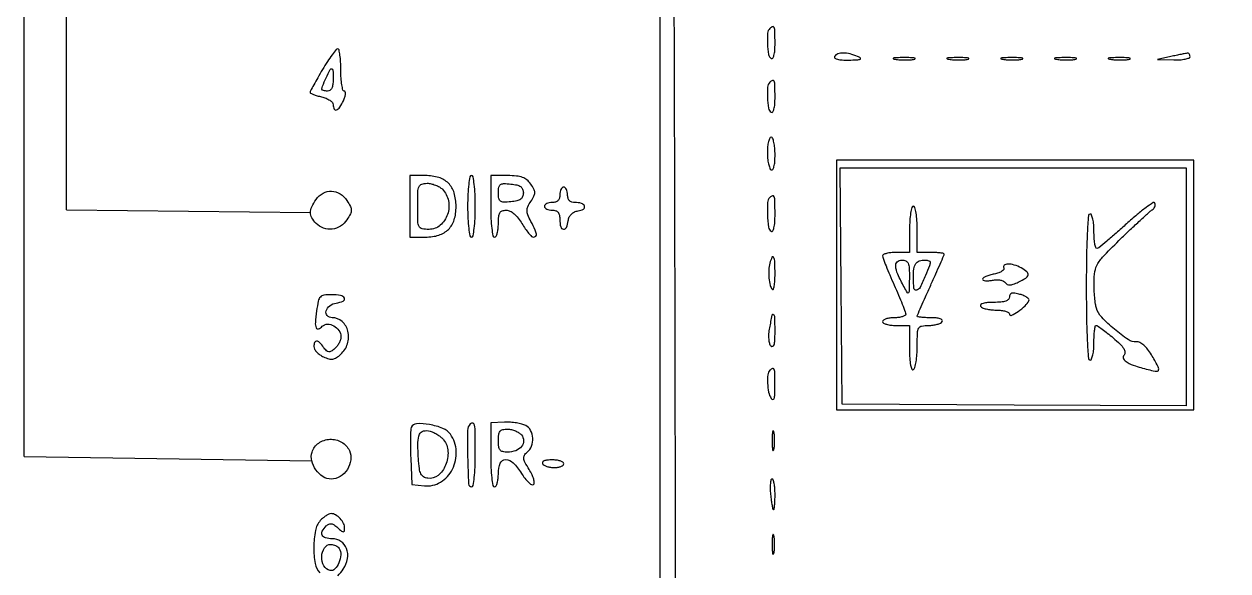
# Model space of a CAD drawing. Header units: millimetres. Extents: x 42961 to 43381, y 28224 to 28521.
# Drawn here: x 43018.26 to 43046.4, y 28338.35 to 28351.13 of the extents above; entities that cross this region are included whole.
import ezdxf

# ---------------------------------------------------------------- set-up
doc = ezdxf.new("R2010")
doc.units = ezdxf.units.MM

msp = doc.modelspace()

# ---------------------------------------------------------------- linework, layer by layer
at = {"color": 30}
for p, q in [((43018.259, 28341.025), (43018.259, 28389.854)), ((43019.254, 28346.795), (43019.254, 28387.748))]:
    msp.add_line(p, q, dxfattribs=at)
for p, q in [((43019.254, 28346.795), (43024.952, 28346.726)), ((43018.259, 28341.025), (43024.982, 28340.922))]:
    msp.add_line(p, q)
for points in [[(43039.611, 28375.1), (43039.404, 28374.925, 0.084536), (43039.201, 28374.686, 0.134286), (43039.131, 28374.428, 0.129644), (43039.2, 28374.164, 0.07608), (43039.404, 28373.906, -0.033131), (43039.539, 28373.762, -0.069335), (43039.619, 28373.631, -0.069397), (43039.66, 28373.483, -0.033242), (43039.673, 28373.286), (43039.673, 28372.918), (43036.395, 28372.918), (43033.117, 28372.918), (43033.117, 28347.157), (43033.118, 28321.396), (43049.972, 28321.336, 0.000121), (43056.895, 28321.314, 0.000124), (43063.76, 28321.294, 0.00012), (43069.717, 28321.28, 0.000523)], [(43033.489, 28335.01, 0.000338), (43033.482, 28340.97, 0.000211), (43033.467, 28347.953, 0.000212), (43033.445, 28354.834, 0.000386)], [(43025.59, 28338.237, 0.059073), (43025.72, 28338.393, 0.10038), (43025.818, 28338.637, 0.134784), (43025.797, 28338.873, 0.15834), (43025.665, 28339.04, 0.151428), (43025.457, 28339.101, -0.065595), (43025.301, 28339.119, -0.227156), (43025.226, 28339.182, -0.237651), (43025.229, 28339.278, -0.07061), (43025.32, 28339.399, -0.079493), (43025.381, 28339.443, -0.155897), (43025.439, 28339.452, -0.114114), (43025.504, 28339.426, -0.032651), (43025.59, 28339.358, 0.012651), (43025.679, 28339.281, 0.146682), (43025.722, 28339.264, 0.375523), (43025.745, 28339.28, 0.059136), (43025.752, 28339.342, 0.113707), (43025.726, 28339.458, 0.072791), (43025.647, 28339.573, 0.074345), (43025.541, 28339.659, 0.13339), (43025.434, 28339.688, 0.110179), (43025.384, 28339.677, 0.034919), (43025.318, 28339.64, 0.032941), (43025.247, 28339.587, 0.031247), (43025.183, 28339.524, 0.139141), (43025.068, 28339.292, 0.04413), (43025.031, 28338.904, 0.043829), (43025.063, 28338.52, 0.155315), (43025.175, 28338.302, 0.075471)]]:
    msp.add_lwpolyline(points, format="xyb")
for points in [[(43035.692, 28351.034, 0.178772), (43035.638, 28350.918, 0.030087), (43035.634, 28350.671, 0.028841), (43035.659, 28350.425, 0.218208), (43035.722, 28350.331, 0.397171), (43035.758, 28350.338, 0.091154), (43035.787, 28350.401, 0.045191), (43035.806, 28350.518, 0.016966), (43035.811, 28350.685, 0.005399), (43035.808, 28350.959, 0.07726), (43035.791, 28351.055, 0.417401), (43035.754, 28351.073, 0.111586)], [(43025.235, 28350.07, 0.003909), (43025.123, 28349.88, 0.005877), (43025.03, 28349.713, 0.002611), (43024.952, 28349.57, 0.122978), (43024.944, 28349.538, 0.286566), (43024.957, 28349.517, 0.020421), (43025.023, 28349.488, 0.023815), (43025.11, 28349.459, 0.015334), (43025.214, 28349.433, -0.042631), (43025.317, 28349.4, -0.054928), (43025.404, 28349.353, -0.066074), (43025.464, 28349.299, -0.177007), (43025.483, 28349.246, 0.111908), (43025.505, 28349.148, 0.397552), (43025.559, 28349.127, 0.15249), (43025.638, 28349.192, 0.03568), (43025.722, 28349.343, 0.028534), (43025.756, 28349.429, 0.055105), (43025.771, 28349.501, 0.092261), (43025.767, 28349.55, 0.33772), (43025.744, 28349.567, -0.341421), (43025.712, 28349.592, -0.02288), (43025.687, 28349.712, -0.025334), (43025.669, 28349.872, -0.015485), (43025.663, 28350.061, 0.013087), (43025.658, 28350.251, 0.021529), (43025.642, 28350.41, 0.017105), (43025.621, 28350.533, 0.354844), (43025.594, 28350.555, 0.227859), (43025.555, 28350.537, 0.009417), (43025.46, 28350.413, 0.014737), (43025.351, 28350.256, 0.009753)], [(43037.203, 28350.376, 0.385906), (43037.21, 28350.34, 0.101452), (43037.268, 28350.312, 0.048072), (43037.378, 28350.295, 0.017733), (43037.535, 28350.292, 0.006625), (43037.731, 28350.298, 0.085199), (43037.803, 28350.313, 0.580976), (43037.806, 28350.338, 0.062003), (43037.742, 28350.376, 0.039659), (43037.565, 28350.436, 0.061905), (43037.404, 28350.456, 0.080653), (43037.279, 28350.435, 0.175599)], [(43038.619, 28350.311, 0.022548), (43038.729, 28350.3, 0.015659), (43038.854, 28350.296, 0.015827), (43038.974, 28350.3, 0.031163), (43039.068, 28350.312, 0.248898), (43039.085, 28350.326, 0.49082), (43039.078, 28350.339, 0.030832), (43038.981, 28350.348, 0.00738), (43038.82, 28350.35, 0.006817), (43038.659, 28350.347, 0.040183), (43038.576, 28350.338, 0.720633), (43038.574, 28350.325, 0.075924)], [(43039.877, 28350.311, 0.022548), (43039.986, 28350.3, 0.015659), (43040.111, 28350.296, 0.015827), (43040.231, 28350.3, 0.031163), (43040.326, 28350.312, 0.248898), (43040.343, 28350.326, 0.49082), (43040.336, 28350.339, 0.030832), (43040.239, 28350.348, 0.00738), (43040.077, 28350.35, 0.006817), (43039.917, 28350.347, 0.040183), (43039.833, 28350.338, 0.720633), (43039.831, 28350.325, 0.075924)], [(43041.134, 28350.311, 0.022548), (43041.244, 28350.3, 0.015659), (43041.368, 28350.296, 0.015827), (43041.488, 28350.3, 0.031163), (43041.583, 28350.312, 0.248898), (43041.6, 28350.326, 0.49082), (43041.593, 28350.339, 0.030832), (43041.496, 28350.348, 0.00738), (43041.335, 28350.35, 0.006817), (43041.174, 28350.347, 0.040183), (43041.091, 28350.338, 0.720633), (43041.089, 28350.325, 0.075924)], [(43042.391, 28350.311, 0.022548), (43042.501, 28350.3, 0.015659), (43042.626, 28350.296, 0.015827), (43042.746, 28350.3, 0.031163), (43042.84, 28350.312, 0.248898), (43042.858, 28350.326, 0.49082), (43042.85, 28350.339, 0.030832), (43042.754, 28350.348, 0.00738), (43042.592, 28350.35, 0.006817), (43042.432, 28350.347, 0.040183), (43042.348, 28350.338, 0.720633), (43042.346, 28350.325, 0.075924)], [(43043.649, 28350.311, 0.022548), (43043.758, 28350.3, 0.015659), (43043.883, 28350.296, 0.015827), (43044.003, 28350.3, 0.031163), (43044.098, 28350.312, 0.248898), (43044.115, 28350.326, 0.49082), (43044.108, 28350.339, 0.030832), (43044.011, 28350.348, 0.00738), (43043.849, 28350.35, 0.006817), (43043.689, 28350.347, 0.040183), (43043.605, 28350.338, 0.720633), (43043.604, 28350.325, 0.075924)], [(43045.062, 28350.376), (43044.748, 28350.309), (43045.129, 28350.298, 0.022182), (43045.276, 28350.299, 0.035964), (43045.399, 28350.316, 0.041145), (43045.488, 28350.341, 0.310641), (43045.511, 28350.376, 0.075342), (43045.506, 28350.409, 0.103263), (43045.491, 28350.435, 0.122304), (43045.469, 28350.451, 0.137191), (43045.444, 28350.454, 0.006285), (43045.402, 28350.446, 0.000664), (43045.304, 28350.426, 0.000821), (43045.187, 28350.402, 0.000659)], [(43025.483, 28349.837, -0.033607), (43025.475, 28349.718, -0.082504), (43025.449, 28349.635, -0.12651), (43025.407, 28349.585, -0.152103), (43025.348, 28349.567, -0.054344), (43025.254, 28349.578, -0.324642), (43025.222, 28349.613, -0.124228), (43025.233, 28349.683, -0.007787), (43025.318, 28349.877, -0.008619), (43025.411, 28350.073, -0.350991), (43025.451, 28350.091, -0.33588), (43025.479, 28350.056, -0.0083)], [(43035.692, 28349.777, 0.178772), (43035.638, 28349.661, 0.030087), (43035.634, 28349.413, 0.028841), (43035.659, 28349.168, 0.218208), (43035.722, 28349.073, 0.397171), (43035.758, 28349.081, 0.091154), (43035.787, 28349.144, 0.045191), (43035.806, 28349.261, 0.016966), (43035.811, 28349.427, 0.005399), (43035.808, 28349.702, 0.07726), (43035.791, 28349.798, 0.417401), (43035.754, 28349.816, 0.111586)], [(43035.632, 28348.136, 0.023552), (43035.638, 28347.996, 0.030444), (43035.658, 28347.869, 0.031293), (43035.687, 28347.769, 0.17067), (43035.722, 28347.726, 0.397171), (43035.758, 28347.734, 0.091154), (43035.787, 28347.797, 0.045191), (43035.806, 28347.914, 0.016966), (43035.811, 28348.08, 0.020671), (43035.805, 28348.237, 0.033326), (43035.785, 28348.369, 0.036254), (43035.756, 28348.465, 0.312055), (43035.722, 28348.489, 0.293924), (43035.687, 28348.467, 0.044731), (43035.658, 28348.386, 0.038191), (43035.638, 28348.271, 0.023957)], [(43027.279, 28346.873), (43027.279, 28346.154), (43027.639, 28346.154, 0.033154), (43027.807, 28346.166, 0.047331), (43027.953, 28346.199, 0.053099), (43028.076, 28346.256, 0.062946), (43028.177, 28346.334, 0.062946), (43028.256, 28346.435, 0.053099), (43028.312, 28346.559, 0.047331), (43028.346, 28346.704, 0.033154), (43028.357, 28346.873, 0.072254), (43028.311, 28347.187, 0.124864), (43028.177, 28347.412, 0.124864), (43027.952, 28347.546, 0.072254), (43027.639, 28347.591), (43027.279, 28347.591)], [(43028.626, 28346.873, 0.010616), (43028.633, 28346.586, 0.020476), (43028.652, 28346.356, 0.01702), (43028.679, 28346.185, 0.358912), (43028.716, 28346.154, 0.358912), (43028.753, 28346.185, 0.01702), (43028.781, 28346.356, 0.020476), (43028.8, 28346.586, 0.010616), (43028.806, 28346.873, 0.010616), (43028.8, 28347.16, 0.020476), (43028.781, 28347.389, 0.01702), (43028.753, 28347.561, 0.358912), (43028.716, 28347.591, 0.358912), (43028.679, 28347.561, 0.01702), (43028.652, 28347.389, 0.020476), (43028.633, 28347.16, 0.010616)], [(43029.165, 28346.873, 0.010616), (43029.171, 28346.586, 0.020476), (43029.191, 28346.356, 0.01702), (43029.218, 28346.185, 0.358912), (43029.255, 28346.154, 0.277684), (43029.29, 28346.175, 0.052312), (43029.319, 28346.247, 0.042582), (43029.338, 28346.348, 0.027026), (43029.345, 28346.469, -0.022396), (43029.352, 28346.634, -0.109639), (43029.38, 28346.722, -0.178851), (43029.435, 28346.767, -0.084323), (43029.528, 28346.783, -0.116611), (43029.616, 28346.762, -0.060678), (43029.711, 28346.699, -0.049926), (43029.806, 28346.6, -0.032875), (43029.896, 28346.469, 0.017792), (43029.973, 28346.348, 0.024715), (43030.05, 28346.247, 0.02287), (43030.12, 28346.171, 0.196545), (43030.162, 28346.154, 0.175021), (43030.218, 28346.174, 0.263488), (43030.235, 28346.221, 0.072826), (43030.206, 28346.317, 0.008416), (43030.106, 28346.518, -0.02206), (43030.034, 28346.674, -0.0968), (43030.014, 28346.773, -0.111889), (43030.035, 28346.865, -0.034356), (43030.105, 28346.989, 0.028212), (43030.176, 28347.112, 0.119151), (43030.195, 28347.195, 0.121622), (43030.174, 28347.276, 0.029947), (43030.102, 28347.394, 0.06692), (43030.013, 28347.49, 0.085263), (43029.909, 28347.55, 0.064746), (43029.769, 28347.582, 0.023417), (43029.564, 28347.591), (43029.165, 28347.591)], [(43025.806, 28347.008, -0.024542), (43025.887, 28346.87, -0.121059), (43025.908, 28346.783, -0.121059), (43025.887, 28346.696, -0.024542), (43025.806, 28346.559, -0.10464), (43025.655, 28346.409, -0.115118), (43025.462, 28346.34, -0.116628), (43025.26, 28346.364, -0.109496), (43025.085, 28346.475, -0.063235), (43024.985, 28346.604, -0.133388), (43024.952, 28346.726, -0.114228), (43024.983, 28346.86, -0.039632), (43025.084, 28347.033, -0.113311), (43025.247, 28347.179, -0.136586), (43025.446, 28347.228, -0.133716), (43025.645, 28347.166, -0.106532)], [(43028.036, 28347.271, -0.150403), (43028.178, 28347.004, -0.127926), (43028.156, 28346.684, -0.136596), (43027.986, 28346.43, -0.178639), (43027.725, 28346.334, -0.045826), (43027.562, 28346.349, -0.236432), (43027.492, 28346.402, -0.108388), (43027.464, 28346.518, -0.00677), (43027.459, 28346.873, -0.007464), (43027.464, 28347.208, -0.088921), (43027.49, 28347.334, -0.22165), (43027.553, 28347.392, -0.078586), (43027.677, 28347.412, -0.054969), (43027.771, 28347.401, -0.038689), (43027.873, 28347.37, -0.039129), (43027.966, 28347.325, -0.063743)], [(43029.929, 28347.187, -0.091927), (43029.912, 28347.1, -0.147433), (43029.866, 28347.04, -0.101271), (43029.78, 28347.002, -0.029703), (43029.637, 28346.979, -0.021526), (43029.468, 28346.971, -0.158465), (43029.393, 28346.994, -0.202403), (43029.355, 28347.055, -0.038362), (43029.345, 28347.187, -0.038362), (43029.355, 28347.319, -0.202403), (43029.393, 28347.38, -0.158465), (43029.468, 28347.404, -0.021526), (43029.637, 28347.395, -0.029703), (43029.78, 28347.372, -0.101271), (43029.866, 28347.334, -0.147433), (43029.912, 28347.275, -0.091927)], [(43030.782, 28347.142, -0.072254), (43030.771, 28347.064, -0.124864), (43030.737, 28347.008, -0.124864), (43030.681, 28346.974, -0.072254), (43030.602, 28346.963, 0.048028), (43030.534, 28346.956, 0.068025), (43030.475, 28346.936, 0.088204), (43030.436, 28346.907, 0.191087), (43030.423, 28346.873, 0.191087), (43030.436, 28346.839, 0.088204), (43030.475, 28346.809, 0.068025), (43030.534, 28346.79, 0.048028), (43030.602, 28346.783, -0.07578), (43030.686, 28346.77, -0.149477), (43030.742, 28346.733, -0.124434), (43030.772, 28346.665, -0.044917), (43030.782, 28346.559, 0.059623), (43030.801, 28346.396, 0.314392), (43030.865, 28346.339, 0.335758), (43030.936, 28346.381, 0.062117), (43030.978, 28346.536, -0.071337), (43031.003, 28346.624, -0.090736), (43031.052, 28346.693, -0.090441), (43031.121, 28346.741, -0.070393), (43031.21, 28346.767, 0.093086), (43031.333, 28346.809, 0.370722), (43031.358, 28346.878, 0.238851), (43031.287, 28346.942, 0.067958), (43031.136, 28346.963, -0.077002), (43031.061, 28346.974, -0.12387), (43031.006, 28347.008, -0.121293), (43030.973, 28347.065, -0.072026), (43030.962, 28347.142, 0.048028), (43030.955, 28347.211, 0.068025), (43030.935, 28347.269, 0.088204), (43030.906, 28347.308, 0.191087), (43030.872, 28347.322, 0.191087), (43030.837, 28347.308, 0.088204), (43030.808, 28347.269, 0.068025), (43030.789, 28347.211, 0.048028)], [(43035.692, 28347.082, 0.18352), (43035.637, 28346.961, 0.024284), (43035.634, 28346.674, 0.022912), (43035.658, 28346.388, 0.225686), (43035.722, 28346.289, 0.420328), (43035.759, 28346.298, 0.077973), (43035.787, 28346.371, 0.040398), (43035.806, 28346.502, 0.014995), (43035.811, 28346.688, 0.00475), (43035.808, 28346.992, 0.069039), (43035.792, 28347.098, 0.409109), (43035.754, 28347.119, 0.127723)], [(43038.955, 28346.334), (43038.955, 28345.795), (43038.64, 28345.795, 0.024468), (43038.52, 28345.789, 0.038933), (43038.418, 28345.771, 0.046022), (43038.346, 28345.745, 0.291166), (43038.326, 28345.714, 0.090288), (43038.336, 28345.659, 0.004023), (43038.405, 28345.48, 0.006665), (43038.492, 28345.268, 0.004706), (43038.596, 28345.032, -0.004706), (43038.699, 28344.796, -0.006665), (43038.786, 28344.584, -0.004023), (43038.855, 28344.404, -0.090288), (43038.865, 28344.35, -0.269572), (43038.847, 28344.318, -0.056062), (43038.786, 28344.292, -0.0448), (43038.699, 28344.274, -0.02862), (43038.596, 28344.268, 0.031626), (43038.492, 28344.262, 0.048861), (43038.405, 28344.242, 0.06271), (43038.345, 28344.213, 0.254951), (43038.326, 28344.179, 0.277684), (43038.347, 28344.144, 0.052312), (43038.418, 28344.115, 0.042582), (43038.52, 28344.095, 0.027026), (43038.64, 28344.089), (43038.955, 28344.089), (43038.955, 28343.545, 0.012167), (43038.96, 28343.318, 0.033287), (43038.979, 28343.16, 0.058059), (43039.007, 28343.068, 0.455789), (43039.045, 28343.056, 0.194165), (43039.08, 28343.104, 0.021638), (43039.108, 28343.239, 0.023783), (43039.128, 28343.409, 0.017115), (43039.134, 28343.6, -0.00823), (43039.14, 28343.916, -0.116174), (43039.169, 28344.025, -0.229326), (43039.238, 28344.075, -0.043414), (43039.399, 28344.089, 0.031397), (43039.504, 28344.095, 0.037109), (43039.601, 28344.115, 0.040338), (43039.679, 28344.144, 0.146547), (43039.718, 28344.179, 0.336396), (43039.715, 28344.214, 0.125298), (43039.67, 28344.243, 0.059005), (43039.58, 28344.263, 0.023007), (43039.454, 28344.268, -0.00989), (43039.331, 28344.271, -0.016367), (43039.228, 28344.278, -0.010271), (43039.146, 28344.289, -0.37204), (43039.134, 28344.302, -0.102118), (43039.14, 28344.327, -0.000705), (43039.227, 28344.528, -0.002706), (43039.328, 28344.759, -0.001723), (43039.449, 28345.026, 0.002041), (43039.569, 28345.293, 0.00317), (43039.671, 28345.524, 0.000963), (43039.757, 28345.726, 0.101068), (43039.763, 28345.755, 0.361209), (43039.75, 28345.771, 0.014486), (43039.671, 28345.783, 0.019665), (43039.569, 28345.792, 0.011926), (43039.449, 28345.795), (43039.134, 28345.795), (43039.134, 28346.334, 0.015416), (43039.128, 28346.542, 0.025878), (43039.108, 28346.716, 0.024068), (43039.08, 28346.846, 0.339565), (43039.045, 28346.873, 0.339565), (43039.009, 28346.846, 0.024068), (43038.981, 28346.716, 0.025878), (43038.961, 28346.542, 0.015416)], [(43044.029, 28346.467, -0.004694), (43043.783, 28346.246, -0.007144), (43043.565, 28346.06, -0.003127), (43043.377, 28345.905, -0.158321), (43043.333, 28345.888, -0.353833), (43043.307, 28345.908, -0.024088), (43043.285, 28346.005, -0.025974), (43043.271, 28346.134, -0.015678), (43043.266, 28346.289, 0.020945), (43043.259, 28346.444, 0.033738), (43043.239, 28346.575, 0.036969), (43043.211, 28346.669, 0.31052), (43043.176, 28346.693, 0.393821), (43043.135, 28346.655, 0.004385), (43043.11, 28346.244, 0.009325), (43043.092, 28345.711, 0.003821), (43043.086, 28344.987, 0.003821), (43043.092, 28344.263, 0.009325), (43043.11, 28343.729, 0.004385), (43043.135, 28343.319, 0.393821), (43043.176, 28343.28, 0.31052), (43043.211, 28343.304, 0.036969), (43043.239, 28343.399, 0.033738), (43043.259, 28343.53, 0.020945), (43043.266, 28343.685, -0.011835), (43043.269, 28343.84, -0.019517), (43043.281, 28343.97, -0.014286), (43043.296, 28344.072, -0.361706), (43043.317, 28344.089, -0.153424), (43043.349, 28344.079, -0.00572), (43043.454, 28344.003, -0.009896), (43043.578, 28343.909, -0.006747), (43043.714, 28343.798, -0.016377), (43043.876, 28343.653, -0.061275), (43043.962, 28343.547, -0.120519), (43043.99, 28343.465, -0.196229), (43043.968, 28343.395, 0.305109), (43043.959, 28343.311, 0.139912), (43044.04, 28343.227, 0.055313), (43044.236, 28343.141, 0.014001), (43044.572, 28343.047, 0.031315), (43044.735, 28343.017, 0.420473), (43044.778, 28343.051, 0.152591), (43044.761, 28343.137, 0.006679), (43044.608, 28343.404, 0.03202), (43044.52, 28343.533, 0.050017), (43044.428, 28343.629, 0.061968), (43044.338, 28343.689, 0.135176), (43044.257, 28343.705, -0.169512), (43044.064, 28343.757, -0.026026), (43043.743, 28344, -0.028315), (43043.446, 28344.28, -0.115809), (43043.323, 28344.493, -0.039473), (43043.302, 28344.589, -0.011113), (43043.284, 28344.742, -0.011131), (43043.271, 28344.917, -0.011525), (43043.267, 28345.089, -0.040746), (43043.288, 28345.352, -0.097709), (43043.355, 28345.534, -0.055991), (43043.509, 28345.732, -0.006878), (43043.897, 28346.119, -0.0026), (43044.147, 28346.358, -0.003614), (43044.372, 28346.569, -0.002238), (43044.564, 28346.745, -0.045687), (43044.627, 28346.792, 0.080442), (43044.662, 28346.822, 0.075773), (43044.686, 28346.862, 0.079428), (43044.697, 28346.906, 0.104496), (43044.691, 28346.947, 0.484086), (43044.652, 28346.96, 0.013727), (43044.483, 28346.845, 0.018081), (43044.273, 28346.68, 0.010184)], [(43035.69, 28345.548, 0.05577), (43035.664, 28345.386, 0.035685), (43035.669, 28345.195, 0.034559), (43035.698, 28345.022, 0.138754), (43035.75, 28344.929, 0.547947), (43035.773, 28344.934, 0.045075), (43035.793, 28345.008, 0.02889), (43035.807, 28345.13, 0.013858), (43035.811, 28345.286, 0.009503), (43035.806, 28345.569, 0.099136), (43035.779, 28345.682, 0.634199), (43035.74, 28345.682, 0.044472)], [(43038.951, 28345.189, -0.002885), (43038.947, 28344.909, -0.13295), (43038.931, 28344.854, -0.561354), (43038.904, 28344.854, -0.01407), (43038.828, 28344.987, -0.017129), (43038.68, 28345.288, -0.082485), (43038.631, 28345.473, -0.221878), (43038.667, 28345.573, -0.200188), (43038.769, 28345.616, -0.097621), (43038.867, 28345.596, -0.197028), (43038.922, 28345.542, -0.090964), (43038.947, 28345.43, -0.012244)], [(43039.33, 28345.257, -0.015935), (43039.202, 28344.978, -0.22873), (43039.118, 28344.913, -0.442394), (43039.058, 28344.956, -0.028693), (43039.045, 28345.196, -0.026599), (43039.056, 28345.414, -0.120288), (43039.099, 28345.533, -0.175377), (43039.182, 28345.595, -0.07291), (43039.322, 28345.616, -0.077308), (43039.406, 28345.602, -0.320684), (43039.436, 28345.564, -0.098709), (43039.421, 28345.482, -0.006238)], [(43041.156, 28345.435, -0.286815), (43041.156, 28345.396, -0.105327), (43041.115, 28345.354, -0.063977), (43041.039, 28345.317, -0.03361), (43040.937, 28345.289, 0.021689), (43040.831, 28345.263, 0.032633), (43040.742, 28345.231, 0.034206), (43040.677, 28345.197, 0.260515), (43040.661, 28345.168, 0.32141), (43040.677, 28345.145, 0.059012), (43040.73, 28345.134, 0.044176), (43040.806, 28345.134, 0.025854), (43040.895, 28345.146, -0.043753), (43040.989, 28345.156, -0.05101), (43041.079, 28345.148, -0.058456), (43041.151, 28345.125, -0.149546), (43041.192, 28345.089, 0.13476), (43041.236, 28345.049, 0.129415), (43041.295, 28345.035, 0.077255), (43041.378, 28345.051, 0.023246), (43041.496, 28345.099, 0.027856), (43041.673, 28345.193, 0.208186), (43041.726, 28345.269, 0.28122), (43041.699, 28345.344, 0.046649), (43041.565, 28345.433, 0.049745), (43041.403, 28345.5, 0.071984), (43041.25, 28345.523, 0.167506), (43041.167, 28345.495, 0.383742)], [(43025.096, 28344.427, 0.013022), (43025.067, 28344.155, 0.10902), (43025.084, 28344.033, 0.420795), (43025.138, 28344.008, 0.102825), (43025.229, 28344.068, -0.196813), (43025.35, 28344.119, -0.12948), (43025.498, 28344.081, -0.117587), (43025.619, 28343.971, -0.150018), (43025.663, 28343.827, -0.072714), (43025.652, 28343.755, -0.044591), (43025.62, 28343.675, -0.043752), (43025.574, 28343.6, -0.058713), (43025.518, 28343.542, -0.037994), (43025.436, 28343.484, -0.169615), (43025.38, 28343.472, -0.167015), (43025.327, 28343.498, -0.036575), (43025.261, 28343.576, 0.032768), (43025.166, 28343.69, 0.185372), (43025.096, 28343.723, 0.34643), (43025.05, 28343.692, 0.078175), (43025.034, 28343.593, 0.132443), (43025.05, 28343.533, 0.056845), (43025.1, 28343.466, 0.050737), (43025.172, 28343.403, 0.046698), (43025.258, 28343.354, 0.037315), (43025.383, 28343.308, 0.107293), (43025.474, 28343.302, 0.108446), (43025.559, 28343.335, 0.038587), (43025.662, 28343.415, 0.134151), (43025.819, 28343.66, 0.134859), (43025.829, 28343.951, 0.154036), (43025.692, 28344.18, 0.183279), (43025.459, 28344.268, -0.208979), (43025.346, 28344.317, -0.258275), (43025.32, 28344.426, -0.165408), (43025.402, 28344.549, -0.127972), (43025.551, 28344.611, 0.060716), (43025.719, 28344.657, 0.441821), (43025.745, 28344.726, 0.235674), (43025.658, 28344.79, 0.041871), (43025.45, 28344.807, 0.030774), (43025.268, 28344.796, 0.17641), (43025.184, 28344.753, 0.138349), (43025.135, 28344.659, 0.016514)], [(43041.29, 28344.755, -0.198151), (43041.266, 28344.698, -0.113793), (43041.203, 28344.658, -0.063304), (43041.092, 28344.634, -0.02056), (43040.925, 28344.628, 0.019531), (43040.779, 28344.622, 0.051222), (43040.676, 28344.603, 0.106919), (43040.622, 28344.574, 0.369423), (43040.616, 28344.538, 0.159713), (43040.657, 28344.503, 0.035556), (43040.746, 28344.474, 0.033489), (43040.858, 28344.455, 0.026918), (43040.981, 28344.448, -0.029532), (43041.099, 28344.441, -0.046049), (43041.199, 28344.42, -0.05814), (43041.269, 28344.389, -0.26504), (43041.29, 28344.352, 0.55499), (43041.334, 28344.324, 0.037192), (43041.492, 28344.416, 0.033371), (43041.659, 28344.549, 0.099395), (43041.745, 28344.666, 0.271934), (43041.741, 28344.703, 0.080821), (43041.7, 28344.744, 0.056563), (43041.629, 28344.784, 0.033847), (43041.537, 28344.815, 0.023452), (43041.417, 28344.842, 0.102678), (43041.344, 28344.839, 0.201627), (43041.305, 28344.81, 0.134099)], [(43035.68, 28344.032, 0.027465), (43035.662, 28343.893, 0.039553), (43035.663, 28343.77, 0.046438), (43035.68, 28343.67, 0.130041), (43035.715, 28343.61, 0.292815), (43035.757, 28343.601, 0.236841), (43035.789, 28343.635, 0.060009), (43035.807, 28343.741, 0.011705), (43035.811, 28343.936, 0.004835), (43035.808, 28344.281, 0.233778), (43035.777, 28344.34, 0.543132), (43035.74, 28344.326, 0.006994)], [(43035.692, 28343.041, 0.171479), (43035.642, 28342.937, 0.037897), (43035.636, 28342.736, 0.03975), (43035.662, 28342.528, 0.092612), (43035.722, 28342.382, 0.212321), (43035.759, 28342.358, 0.375494), (43035.789, 28342.376, 0.063395), (43035.806, 28342.474, 0.009431), (43035.81, 28342.674, 0.005134), (43035.808, 28342.96, 0.073861), (43035.791, 28343.06, 0.415707), (43035.754, 28343.079, 0.117557)], [(43028.686, 28341.784, 0.196608), (43028.624, 28341.634, 0.007319), (43028.627, 28341.014, 0.005606), (43028.647, 28340.383, 0.401724), (43028.716, 28340.317, 0.362465), (43028.754, 28340.348, 0.015687), (43028.781, 28340.53, 0.019442), (43028.8, 28340.773, 0.009838), (43028.806, 28341.08, 0.002563), (43028.803, 28341.587, 0.039607), (43028.788, 28341.76, 0.310419), (43028.747, 28341.802, 0.250991)], [(43029.165, 28341.065, 0.010078), (43029.171, 28340.765, 0.019766), (43029.19, 28340.526, 0.016103), (43029.218, 28340.348, 0.361357), (43029.255, 28340.317, 0.277684), (43029.29, 28340.337, 0.052312), (43029.319, 28340.409, 0.042582), (43029.338, 28340.511, 0.027026), (43029.345, 28340.631, -0.094404), (43029.39, 28340.867, -0.308059), (43029.515, 28340.952, -0.202848), (43029.692, 28340.877, -0.053966), (43029.884, 28340.63, 0.02553), (43029.965, 28340.514, 0.040461), (43030.047, 28340.423, 0.048671), (43030.118, 28340.368, 0.285502), (43030.164, 28340.368, 0.272715), (43030.185, 28340.408, 0.056541), (43030.172, 28340.491, 0.043999), (43030.131, 28340.597, 0.026013), (43030.066, 28340.717, -0.014065), (43029.966, 28340.888, -0.095443), (43029.937, 28340.981, -0.174877), (43029.953, 28341.052, -0.075711), (43030.018, 28341.125, 0.130935), (43030.119, 28341.267, 0.103416), (43030.148, 28341.454, 0.107139), (43030.099, 28341.632, 0.150514), (43029.984, 28341.748, 0.060231), (43029.896, 28341.782, 0.023335), (43029.769, 28341.809, 0.022697), (43029.627, 28341.825, 0.026067), (43029.49, 28341.827), (43029.165, 28341.814)], [(43027.31, 28341.703, 0.080954), (43027.295, 28341.635, 0.006531), (43027.29, 28341.451, 0.008671), (43027.29, 28341.23, 0.006551), (43027.297, 28340.987), (43027.324, 28340.373), (43027.615, 28340.34, 0.167155), (43027.992, 28340.423, 0.139174), (43028.271, 28340.727, 0.130472), (43028.36, 28341.148, 0.140899), (43028.224, 28341.544, 0.147071), (43028.049, 28341.682, 0.050995), (43027.736, 28341.77, 0.051563), (43027.433, 28341.791, 0.301193)], [(43028.065, 28341.413, -0.154581), (43028.167, 28341.143, -0.110703), (43028.112, 28340.823, -0.123094), (43027.934, 28340.581, -0.211617), (43027.697, 28340.514, -0.097544), (43027.596, 28340.549, -0.150213), (43027.534, 28340.617, -0.080561), (43027.498, 28340.74, -0.014715), (43027.476, 28340.979, -0.016644), (43027.465, 28341.354, -0.101218), (43027.504, 28341.543, -0.239509), (43027.597, 28341.621, -0.128878), (43027.75, 28341.616, -0.041704), (43027.836, 28341.583, -0.029315), (43027.926, 28341.532, -0.029718), (43028.008, 28341.472, -0.053307)], [(43029.884, 28341.529, -0.170096), (43029.934, 28341.394, -0.175923), (43029.888, 28341.259, -0.13415), (43029.75, 28341.16, -0.090145), (43029.558, 28341.125, -0.053819), (43029.447, 28341.137, -0.173089), (43029.385, 28341.176, -0.138311), (43029.354, 28341.252, -0.03011), (43029.345, 28341.394, -0.03011), (43029.354, 28341.537, -0.138311), (43029.385, 28341.613, -0.173089), (43029.447, 28341.652, -0.053819), (43029.558, 28341.664, -0.055078), (43029.648, 28341.654, -0.043151), (43029.742, 28341.624, -0.044437), (43029.825, 28341.581, -0.077115)], [(43035.746, 28341.394, 0.008087), (43035.748, 28341.25, 0.039503), (43035.757, 28341.168, 0.611425), (43035.771, 28341.164, 0.142433), (43035.785, 28341.192, 0.029693), (43035.797, 28341.284, 0.017887), (43035.801, 28341.394, 0.017887), (43035.797, 28341.504, 0.029693), (43035.785, 28341.596, 0.142433), (43035.771, 28341.624, 0.611425), (43035.757, 28341.62, 0.039503), (43035.748, 28341.539, 0.008087)], [(43025.863, 28341.161, -0.139604), (43025.895, 28340.945, -0.11069), (43025.815, 28340.723, -0.110995), (43025.647, 28340.556, -0.141013), (43025.438, 28340.496, -0.142759), (43025.246, 28340.552, -0.096519), (43025.079, 28340.711, -0.095654), (43024.982, 28340.922, -0.136994), (43024.99, 28341.126, -0.164932), (43025.146, 28341.339, -0.143446), (43025.408, 28341.427, -0.140629), (43025.681, 28341.36, -0.157315)], [(43030.378, 28340.856, 0.130646), (43030.414, 28340.821, 0.045439), (43030.481, 28340.792, 0.041396), (43030.565, 28340.772, 0.037634), (43030.653, 28340.766, 0.039081), (43030.736, 28340.772, 0.058208), (43030.807, 28340.792, 0.076538), (43030.856, 28340.821, 0.222681), (43030.872, 28340.856, 0.257909), (43030.853, 28340.89, 0.061379), (43030.791, 28340.919, 0.048032), (43030.702, 28340.939, 0.031003), (43030.597, 28340.945, 0.027979), (43030.491, 28340.939, 0.069343), (43030.415, 28340.92, 0.145541), (43030.379, 28340.891, 0.297719)], [(43035.706, 28340.137, 0.009175), (43035.722, 28339.999, 0.014988), (43035.741, 28339.883, 0.008689), (43035.761, 28339.79, 0.349332), (43035.776, 28339.778, 0.375272), (43035.79, 28339.79, 0.009085), (43035.801, 28339.883, 0.015344), (43035.809, 28339.999, 0.009263), (43035.811, 28340.137, 0.018271), (43035.806, 28340.275, 0.029671), (43035.791, 28340.391, 0.029992), (43035.769, 28340.476, 0.325612), (43035.742, 28340.496, 0.349806), (43035.716, 28340.476, 0.031602), (43035.702, 28340.391, 0.030261), (43035.698, 28340.275, 0.018125)], [(43035.746, 28338.969, 0.008087), (43035.748, 28338.825, 0.039503), (43035.757, 28338.743, 0.611425), (43035.771, 28338.74, 0.142433), (43035.785, 28338.767, 0.029693), (43035.797, 28338.859, 0.017887), (43035.801, 28338.969, 0.017887), (43035.797, 28339.08, 0.029693), (43035.785, 28339.172, 0.142433), (43035.771, 28339.199, 0.611425), (43035.757, 28339.196, 0.039503), (43035.748, 28339.114, 0.008087)], [(43025.621, 28338.875, -0.151483), (43025.66, 28338.725, -0.083754), (43025.619, 28338.54, -0.094335), (43025.526, 28338.394, -0.256088), (43025.414, 28338.358, -0.227257), (43025.268, 28338.466, -0.129137), (43025.217, 28338.684, -0.137967), (43025.281, 28338.888, -0.254112), (43025.43, 28338.969, -0.0638), (43025.485, 28338.962, -0.051685), (43025.541, 28338.942, -0.053399), (43025.589, 28338.911, -0.085813)]]:
    msp.add_lwpolyline(points, format="xyb", close=True)
for points in [[(43037.248, 28345.032), (43037.248, 28342.113), (43041.425, 28342.113), (43045.601, 28342.113), (43045.601, 28345.032), (43045.601, 28347.951), (43041.425, 28347.951), (43037.248, 28347.951)], [(43045.421, 28344.989), (43045.421, 28342.207), (43041.402, 28342.227), (43037.383, 28342.248), (43037.359, 28345.009), (43037.336, 28347.771), (43041.378, 28347.771), (43045.421, 28347.771)]]:
    msp.add_lwpolyline(points, close=True)

doc.saveas('drawing.dxf')
